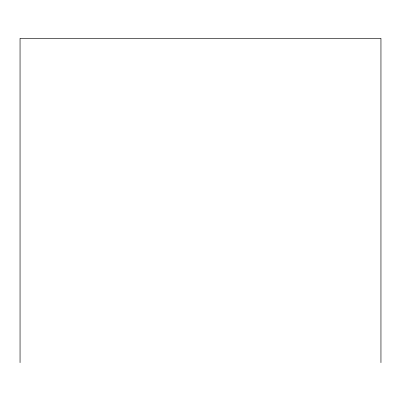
<?xml version="1.0" encoding="UTF-8"?>
<svg xmlns="http://www.w3.org/2000/svg" width="401" height="401" viewBox="0 0 401 401"><rect width="100%" height="100%" fill="white"/><g stroke="black" fill="none" stroke-linecap="round" stroke-linejoin="round"><path stroke-width="0.6" d="M380.95 362.674L380.95 38.326L20.05 38.326L20.05 362.674"/></g></svg>
